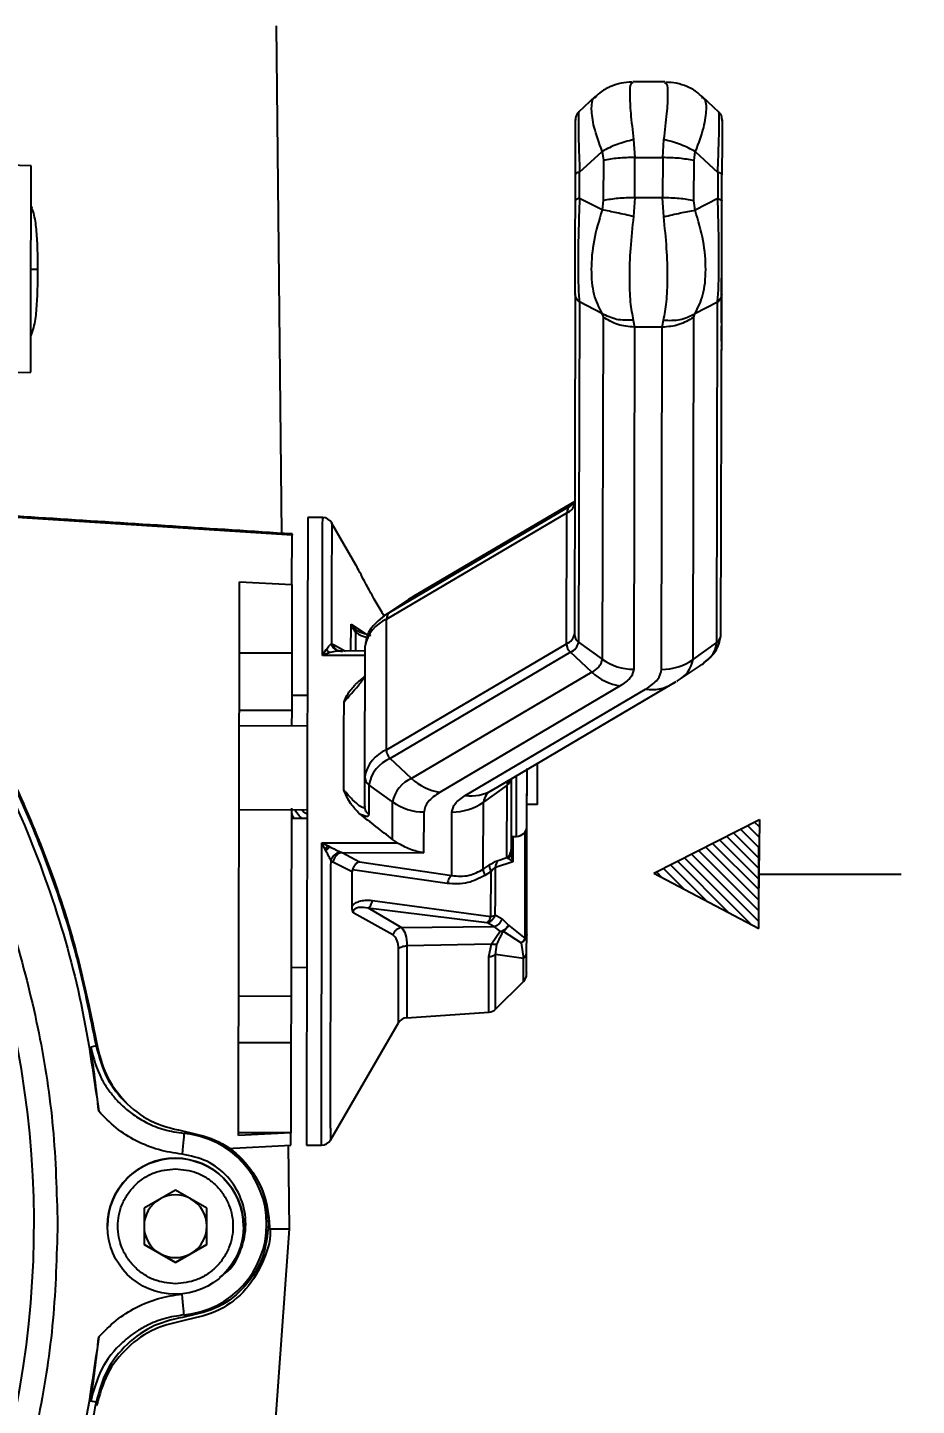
# Model space of a CAD drawing. Header units: millimetres. Extents: x 2063 to 4500, y 825 to 2548.
# Drawn here: x 2906.3 to 2991.3, y 2225.2 to 2356.9 of the extents above; entities that cross this region are included whole.
import ezdxf

# ---------------------------------------------------------------- set-up
doc = ezdxf.new("R2010")
doc.units = ezdxf.units.MM
doc.layers.add('AM_5', color=3, linetype='Continuous', lineweight=25)
doc.layers.add('layer 1', color=7, linetype='Continuous')
doc.styles.add('SLDTEXTSTYLE1', font='txt.shx', dxfattribs={"width": 0.7, "bigfont": 'gbcbig.shx'})
doc.dimstyles.new('SLDDIMSTYLE12$0', dxfattribs={"dimtxt": 12, "dimasz": 10, "dimexe": 0, "dimexo": 0.0625, "dimgap": 0.875, "dimtad": 1, "dimdec": 1, "dimlfac": 1.8, "dimrnd": 1e-09, "dimzin": 12, "dimdsep": 46, "dimtxsty": 'SLDTEXTSTYLE1', "dimcen": 0.09, "dimdle": 8.16, "dimclrd": 3, "dimclre": 3, "dimadec": 0, "dimazin": 3, "dimtfac": 1, "dimtdec": 1, "dimtofl": 0, "dimtmove": 0, "dimatfit": 3, "dimfxl": 0, "dimfrac": 2, "dimtolj": 1, "dimlwd": 5, "dimlwe": 5, "dimarcsym": 0})

# ---------------------------------------------------------------- blocks, each defined once
blk = doc.blocks.new('*D67')
at = {"layer": 'AM_5', "color": 3, "lineweight": 5, "transparency": 16777216}
blk.add_line((2871.75, 2440.87), (3051.57, 2440.87), dxfattribs=at)
at = {"layer": 'AM_5', "color": 3, "linetype": 'Continuous', "lineweight": 5, "transparency": 16777216}
for p, q in [((3051.57, 2430.87), (3051.57, 2152.13)), ((2918.75, 2142.13), (3051.57, 2142.13))]:
    blk.add_line(p, q, dxfattribs=at)
at = {"layer": 'AM_5', "color": 3, "transparency": 16777216}
for points in [[(3049.91, 2430.87), (3053.24, 2430.87), (3051.57, 2440.87)], [(3049.91, 2152.13), (3053.24, 2152.13), (3051.57, 2142.13)]]:
    blk.add_solid(points, dxfattribs=at)
at = {"layer": 'Defpoints', "color": 0, "transparency": 16777216}
for p in [(2871.68, 2440.87), (2918.68, 2142.13), (3051.57, 2142.13)]:
    blk.add_point(p, dxfattribs=at)
at = {"layer": 'AM_5', "color": 0, "transparency": 16777216, "insert": (3044.7, 2291.5), "char_height": 12, "attachment_point": 5, "rotation": 90, "style": 'SLDTEXTSTYLE1'}
blk.add_mtext('\\A1;300', dxfattribs=at)

msp = doc.modelspace()

# ---------------------------------------------------------------- hatches: boundary and pattern name
at = {"layer": 'layer 1'}
h = msp.add_hatch(dxfattribs=at)
h.set_pattern_fill('ANSI31', color=256, scale=0.225, angle=90)
h.set_pattern_definition([(135, (1766.5946, -4841.5858), (-0.50513941, -0.50513941), [])])
h.paths.add_polyline_path([(2976.265, 2281.228), (2966.159, 2276.086), (2976.194, 2270.806), (2976.194, 2276.017)])

# ---------------------------------------------------------------- linework, layer by layer
at = {"color": 7, "linetype": 'Continuous', "lineweight": 25}
for p, q in [((2930.641, 2308.583), (2930.11, 2357.101)), ((2964.164, 2351.655), (2964.078, 2351.602)), ((2967.233, 2351.748), (2964.164, 2351.755)), ((2967.322, 2351.593), (2967.233, 2351.649)), ((2960.601, 2350.368), (2958.96, 2348.852)), ((2960.592, 2350.282), (2960.652, 2350.309)), ((2970.738, 2350.285), (2970.804, 2350.254)), ((2972.427, 2348.821), (2970.791, 2350.345)), ((2964.241, 2346.224), (2964.35, 2344.511)), ((2967.017, 2344.505), (2967.133, 2346.218)), ((2959.08, 2343.105), (2961.238, 2345.098)), ((2961.238, 2345.098), (2961.349, 2344.241)), ((2964.342, 2340.666), (2964.35, 2344.511)), ((2964.35, 2344.511), (2967.017, 2344.505)), ((2967.017, 2344.505), (2967.008, 2340.66)), ((2970.016, 2344.223), (2970.131, 2345.079)), ((2970.131, 2345.079), (2972.28, 2343.077)), ((2906.681, 2343.701), (2895.019, 2344.031)), ((2961.349, 2344.241), (2961.341, 2340.396)), ((2970.008, 2340.378), (2970.016, 2344.223)), ((2958.674, 2340.386), (2958.68, 2342.885)), ((2959.075, 2340.606), (2959.08, 2343.105)), ((2972.28, 2343.077), (2972.275, 2340.577)), ((2972.674, 2340.356), (2972.68, 2342.855)), ((2961.226, 2339.493), (2959.075, 2340.606)), ((2964.342, 2340.666), (2964.225, 2338.859)), ((2967.008, 2340.66), (2964.342, 2340.666)), ((2967.117, 2338.853), (2967.008, 2340.66)), ((2972.275, 2340.577), (2970.119, 2339.474)), ((2961.341, 2340.396), (2961.226, 2339.493)), ((2970.119, 2339.474), (2970.008, 2340.378)), ((2972.649, 2328.706), (2972.668, 2337.31)), ((2958.655, 2331.48), (2958.586, 2298.961)), ((2972.586, 2298.931), (2972.655, 2331.45)), ((2959.054, 2330.71), (2958.984, 2298.191)), ((2961.205, 2329.598), (2959.054, 2330.71)), ((2972.254, 2330.682), (2970.097, 2329.579)), ((2972.184, 2298.163), (2972.254, 2330.682)), ((2961.205, 2329.598), (2961.317, 2329.264)), ((2961.317, 2329.264), (2961.247, 2296.552)), ((2964.204, 2328.964), (2964.315, 2328.297)), ((2966.982, 2328.291), (2967.096, 2328.958)), ((2969.914, 2296.534), (2969.984, 2329.246)), ((2969.984, 2329.246), (2970.097, 2329.579)), ((2964.315, 2328.297), (2964.245, 2295.585)), ((2966.982, 2328.291), (2964.315, 2328.297)), ((2966.912, 2295.579), (2966.982, 2328.291)), ((2972.646, 2326.944), (2972.649, 2328.38)), ((2972.641, 2324.569), (2972.644, 2326.159)), ((2972.645, 2326.504), (2972.645, 2326.534)), ((2895.796, 2323.74), (2906.639, 2324.001)), ((2972.634, 2321.528), (2972.639, 2323.836)), ((2972.63, 2319.592), (2972.633, 2321.183)), ((2958.613, 2311.63), (2943.063, 2302.46)), ((2958.613, 2311.637), (2943.235, 2302.568)), ((2931.606, 2308.409), (2886.557, 2311.307)), ((2940.641, 2300.372), (2957.864, 2310.529)), ((2941.005, 2301.094), (2958.229, 2311.251)), ((2957.838, 2298.033), (2957.864, 2310.529)), ((2958.229, 2311.251), (2958.613, 2311.506)), ((2958.374, 2311.342), (2958.229, 2311.251)), ((2958.525, 2311.376), (2958.466, 2311.406)), ((2958.608, 2311.381), (2958.613, 2311.458)), ((2934.532, 2310.091), (2933.11, 2310.094)), ((2937.734, 2305.523), (2935.391, 2309.6)), ((2926.596, 2303.934), (2931.596, 2303.708)), ((2931.596, 2303.708), (2931.582, 2297.132)), ((2941.005, 2301.094), (2943.063, 2302.46)), ((2943.063, 2302.46), (2942.728, 2302.251)), ((2943.233, 2302.566), (2942.869, 2302.318)), ((2943.063, 2302.46), (2943.235, 2302.568)), ((2942.728, 2302.251), (2940.631, 2300.86)), ((2940.631, 2300.86), (2941.005, 2301.094)), ((2937.237, 2297.335), (2937.242, 2299.894)), ((2937.242, 2299.894), (2937.377, 2299.576)), ((2937.437, 2299.632), (2937.242, 2299.894)), ((2937.242, 2299.894), (2938.713, 2298.919)), ((2940.614, 2287.876), (2940.641, 2300.372)), ((2937.377, 2299.576), (2937.437, 2299.632)), ((2937.377, 2299.576), (2937.675, 2299.132)), ((2937.826, 2299.279), (2937.437, 2299.632)), ((2937.675, 2299.132), (2937.671, 2297.334)), ((2939.138, 2298.79), (2938.146, 2299.091)), ((2931.582, 2297.132), (2926.582, 2297.143)), ((2934.504, 2296.902), (2934.881, 2297.478)), ((2935.257, 2297.177), (2934.504, 2296.902)), ((2935.373, 2298.025), (2935.556, 2297.954)), ((2935.556, 2297.954), (2936.72, 2297.336)), ((2935.855, 2297.409), (2935.917, 2297.398)), ((2935.962, 2297.329), (2935.866, 2297.405)), ((2936.237, 2297.332), (2935.959, 2297.319)), ((2938.582, 2297.332), (2936.113, 2297.338)), ((2936.421, 2297.298), (2936.237, 2297.332)), ((2938.557, 2285.323), (2938.583, 2297.82)), ((2940.614, 2287.876), (2957.838, 2298.033)), ((2958.199, 2297.217), (2940.975, 2287.06)), ((2960.25, 2295.315), (2958.199, 2297.217)), ((2958.984, 2298.191), (2961.247, 2296.552)), ((2969.914, 2296.534), (2972.184, 2298.163)), ((2938.581, 2296.893), (2934.504, 2296.902)), ((2968.441, 2294.5), (2970.538, 2295.891)), ((2960.25, 2295.315), (2943.026, 2285.158)), ((2968.358, 2294.446), (2968.441, 2294.5)), ((2962.967, 2293.999), (2945.744, 2283.842)), ((2948.161, 2283.527), (2965.384, 2293.684)), ((2950.711, 2284.026), (2967.934, 2294.183)), ((2967.934, 2294.183), (2968.106, 2294.29)), ((2967.935, 2294.184), (2968.3, 2294.433)), ((2933.073, 2293.094), (2931.573, 2293.098)), ((2931.57, 2291.638), (2926.57, 2291.649)), ((2931.57, 2291.638), (2931.567, 2290.161)), ((2933.067, 2290.158), (2926.467, 2290.172)), ((2943.026, 2285.158), (2940.975, 2287.06)), ((2938.551, 2282.471), (2938.557, 2285.323)), ((2953.044, 2279.615), (2953.057, 2285.41)), ((2954.962, 2286.533), (2955.059, 2286.533)), ((2955.051, 2282.666), (2955.059, 2286.533)), ((2938.955, 2284.553), (2938.949, 2281.701)), ((2941.218, 2282.914), (2938.955, 2284.553)), ((2952.155, 2284.525), (2949.885, 2282.896)), ((2952.14, 2277.603), (2952.155, 2284.525)), ((2952.556, 2285.114), (2952.545, 2279.868)), ((2941.21, 2279.313), (2941.218, 2282.914)), ((2949.871, 2276.47), (2949.885, 2282.896)), ((2955.051, 2282.666), (2954.051, 2282.668)), ((2926.45, 2282.172), (2933.05, 2282.158)), ((2933.048, 2281.334), (2931.548, 2281.338)), ((2944.208, 2278.056), (2944.216, 2281.947)), ((2946.87, 2275.876), (2946.883, 2281.941)), ((2953.87, 2269.861), (2953.892, 2280.081)), ((2934.404, 2250.091), (2934.466, 2279.002)), ((2934.466, 2279.002), (2941.676, 2278.987)), ((2934.753, 2278.426), (2934.466, 2279.002)), ((2934.466, 2279.002), (2935.042, 2278.705)), ((2935.042, 2278.705), (2935.217, 2278.616)), ((2941.676, 2278.987), (2941.21, 2279.313)), ((2952.545, 2279.868), (2952.542, 2278.371)), ((2952.544, 2279.616), (2953.044, 2279.615)), ((2952.698, 2279.616), (2952.693, 2277.192)), ((2934.84, 2278.252), (2934.753, 2278.426)), ((2936.196, 2278.138), (2936.38, 2278.073)), ((2936.38, 2278.073), (2938.06, 2277.197)), ((2936.38, 2278.073), (2944.208, 2278.056)), ((2951.283, 2277.318), (2952.14, 2277.603)), ((2952.14, 2277.603), (2952.272, 2277.51)), ((2952.272, 2277.51), (2952.693, 2277.192)), ((2952.532, 2277.977), (2952.515, 2278.154)), ((2952.552, 2277.881), (2952.523, 2277.939)), ((2952.542, 2278.371), (2952.541, 2278.097)), ((2952.578, 2277.876), (2952.541, 2278.097)), ((2952.693, 2277.192), (2952.578, 2277.876)), ((2935.512, 2277.165), (2935.328, 2277.29)), ((2937.347, 2276.231), (2935.512, 2277.165)), ((2937.34, 2272.954), (2937.347, 2276.231)), ((2937.37, 2276.402), (2937.347, 2276.231)), ((2946.436, 2275.122), (2937.37, 2276.402)), ((2938.06, 2277.197), (2946.87, 2275.876)), ((2949.871, 2276.47), (2950.454, 2276.864)), ((2950.621, 2276.269), (2950.038, 2275.889)), ((2950.612, 2271.955), (2950.621, 2276.269)), ((2952.693, 2277.192), (2951.036, 2276.644)), ((2939.285, 2273.496), (2950.612, 2271.955)), ((2941.228, 2270.197), (2937.493, 2272.269)), ((2938.886, 2272.773), (2942.06, 2270.9)), ((2938.886, 2272.773), (2950.213, 2271.368)), ((2951.026, 2272.107), (2951.691, 2271.719)), ((2942.06, 2270.9), (2950.878, 2271.004)), ((2950.878, 2271.004), (2950.213, 2271.368)), ((2950.878, 2271.004), (2951.486, 2270.535)), ((2951.691, 2271.719), (2952.283, 2271.124)), ((2952.283, 2271.124), (2953.87, 2269.861)), ((2951.486, 2270.535), (2950.669, 2269.311)), ((2951.77, 2270.544), (2951.631, 2270.53)), ((2951.77, 2270.544), (2953.489, 2269.433)), ((2953.489, 2269.433), (2953.727, 2267.942)), ((2954.021, 2268.541), (2954.024, 2270.229)), ((2941.762, 2261.778), (2941.778, 2268.859)), ((2942.574, 2269.162), (2942.56, 2262.274)), ((2950.669, 2269.311), (2942.574, 2269.162)), ((2950.421, 2268.125), (2950.669, 2269.311)), ((2951.059, 2268.324), (2951.184, 2269.284)), ((2953.727, 2267.942), (2951.059, 2268.324)), ((2931.518, 2267.098), (2933.018, 2267.094)), ((2953.723, 2266.311), (2953.727, 2267.942)), ((2951.048, 2263.095), (2953.722, 2265.757)), ((2953.722, 2265.757), (2953.723, 2266.311)), ((2926.512, 2264.362), (2931.512, 2264.352)), ((2951.048, 2263.095), (2951.049, 2263.752)), ((2935.271, 2250.59), (2941.762, 2261.778)), ((2942.56, 2262.274), (2950.413, 2262.806)), ((2912.885, 2259.578), (2912.368, 2259.459)), ((2913.009, 2259.465), (2913.009, 2259.466)), ((2931.502, 2259.877), (2926.502, 2259.887)), ((2931.502, 2259.877), (2931.484, 2251.275)), ((2921.536, 2251.376), (2921.285, 2251.227)), ((2931.484, 2251.275), (2926.483, 2251.033)), ((2931.484, 2251.275), (2926.484, 2251.285)), ((2932.984, 2251.257), (2932.981, 2250.094)), ((2935.273, 2251.732), (2935.271, 2250.59)), ((2925.401, 2249.792), (2931.481, 2250.098)), ((2931.37, 2242.098), (2931.282, 2250.088)), ((2932.981, 2250.094), (2934.404, 2250.091)), ((2920.464, 2245.809), (2917.464, 2244.077)), ((2923.464, 2244.077), (2920.464, 2245.809)), ((2917.464, 2244.077), (2917.464, 2240.613)), ((2923.464, 2240.613), (2923.464, 2244.077)), ((2913.964, 2242.352), (2913.964, 2242.352)), ((2926.964, 2242.338), (2926.964, 2242.338)), ((2927.44, 2187.583), (2931.37, 2242.098)), ((2929.465, 2242.316), (2929.465, 2242.317)), ((2917.464, 2240.613), (2920.464, 2238.881)), ((2918.964, 2239.747), (2917.464, 2240.613)), ((2920.464, 2238.881), (2923.464, 2240.613)), ((2923.464, 2240.613), (2921.964, 2239.747)), ((2920.464, 2238.881), (2918.964, 2239.747)), ((2921.964, 2239.747), (2920.464, 2238.881)), ((2920.464, 2238.881), (2920.464, 2238.881)), ((2921.536, 2233.725), (2921.285, 2233.874)), ((2912.885, 2225.522), (2912.368, 2225.642))]:
    msp.add_line(p, q, dxfattribs=at)
at = {"color": 7, "linetype": 'Continuous', "lineweight": 25, "flags": 128}
for points in [[(2958.49, 2311.423), (2958.41, 2311.366), (2958.374, 2311.342)], [(2933.11, 2310.094), (2933.11, 2310.063), (2933.109, 2309.739), (2933.107, 2309.067), (2933.105, 2308.056), (2933.102, 2306.717), (2933.099, 2305.066), (2933.095, 2303.122), (2933.09, 2300.908), (2933.085, 2298.45), (2933.079, 2295.777), (2933.073, 2292.92), (2933.066, 2289.912), (2933.06, 2286.79), (2933.053, 2283.589), (2933.046, 2280.347), (2933.039, 2277.102), (2933.032, 2273.892), (2933.025, 2270.755), (2933.019, 2267.727), (2933.013, 2264.845), (2933.007, 2262.141), (2933.002, 2259.647), (2932.997, 2257.394), (2932.993, 2255.406), (2932.989, 2253.708), (2932.986, 2252.32), (2932.984, 2251.257)], [(2940.303, 2300.629), (2940.538, 2300.798), (2940.631, 2300.86)], [(2972.559, 2298.711), (2972.579, 2298.82), (2972.586, 2298.931)], [(2952.536, 2285.103), (2952.529, 2285.072), (2952.525, 2285.056)], [(2932.558, 2281.335), (2932.281, 2281.566), (2931.83, 2282.161)], [(2951.026, 2272.107), (2951.027, 2272.653), (2951.028, 2273.206), (2951.03, 2273.766), (2951.031, 2274.332), (2951.032, 2274.903), (2951.033, 2275.479), (2951.034, 2276.06), (2951.036, 2276.644)], [(2921.285, 2251.227), (2921.281, 2251.183), (2921.27, 2251.066), (2921.253, 2250.879), (2921.229, 2250.632), (2921.201, 2250.331), (2921.169, 2249.99), (2921.134, 2249.62), (2921.097, 2249.236)], [(2929.39, 2242.102), (2929.6, 2242.102), (2930.581, 2242.1), (2931.172, 2242.099), (2931.37, 2242.098)], [(2921.285, 2233.874), (2921.281, 2233.918), (2921.27, 2234.035), (2921.253, 2234.221), (2921.229, 2234.469), (2921.201, 2234.769), (2921.169, 2235.111), (2921.134, 2235.48), (2921.097, 2235.865)]]:
    msp.add_lwpolyline(points, dxfattribs=at)
at = {"color": 7, "linetype": 'Continuous', "lineweight": 25}
msp.add_circle((2920.464, 2242.345), 6.5, dxfattribs=at)
for centre, radius, start, end in [((2815.465, 2242.55), 91.48, 295.79271, 180), ((2907.357, 2345.334), 11.51, 266.68387, 269.63147), ((2957.355, 2311.724), 1.298, 293.08147, 344.71047), ((2958.718, 2310.551), 0.854, 124.96394, 181.4796), ((2934.53, 2309.091), 1, 29.87752, 88.78166), ((2941.494, 2300.395), 0.854, 124.96424, 181.47959), ((2941.929, 2297.229), 3.397, 112.27537, 169.98802), ((2957.369, 2299.176), 1.235, 292.27534, 349.98804), ((2959.535, 2298.965), 0.95, 180.20287, 234.51476), ((2971.631, 2298.943), 0.956, 305.32842, 345.9426), ((2958.961, 2298.042), 1.124, 180.45492, 227.25342), ((2957.707, 2298.417), 1.297, 292.27555, 349.98754), ((2969.907, 2298.302), 2.281, 310.49638, 356.50834), ((2959.625, 2296.839), 1.647, 292.27534, 349.98804), ((2964.247, 2300.718), 5.133, 234.24005, 269.98181), ((2966.932, 2300.712), 5.133, 269.77321, 305.51496), ((2967.164, 2296.975), 2.785, 297.28452, 350.89381), ((2967.462, 2300.628), 5.649, 303.00168, 314.03972), ((2963.676, 2298.926), 4.978, 226.51011, 261.8155), ((2965.938, 2297.618), 3.973, 261.99352, 300.1682), ((2941.902, 2284.733), 3.397, 112.27534, 169.98804), ((2941.738, 2287.885), 1.124, 180.45496, 227.25325), ((2942.239, 2283.973), 3.335, 112.27534, 169.98804), ((2939.506, 2285.327), 0.95, 180.20285, 234.51412), ((2944.158, 2282.395), 2.985, 112.27534, 169.98804), ((2946.452, 2288.769), 4.978, 226.51012, 261.8155), ((2948.714, 2287.461), 3.973, 261.99352, 300.1682), ((2951.412, 2282.648), 1.547, 116.74671, 170.79661), ((2951.599, 2285.308), 0.96, 305.41486, 344.83941), ((2952.933, 2284.5), 0.779, 142.71658, 178.13099), ((2944.218, 2287.079), 5.133, 234.24006, 269.98181), ((2946.903, 2287.074), 5.133, 269.77306, 305.51487), ((2953.047, 2280.615), 1, 269.87751, 359.87751), ((2951.976, 2276.681), 0.941, 137.39243, 182.2552), ((2953.016, 2266.466), 1, 314.87872, 359.87751), ((2950.342, 2263.803), 1, 274.41022, 314.87938), ((2942.627, 2261.276), 1, 93.87747, 149.87695), ((2920.465, 2242.55), 8.715, 275.40246, 84.59754), ((2934.406, 2251.091), 1, 269.87751, 329.8775), ((2920.464, 2242.345), 6.5, 359.93876, 179.93876), ((2920.464, 2242.345), 3, 120, 180), ((2920.464, 2242.345), 3, 60, 120), ((2920.464, 2242.345), 3, 0, 60), ((2920.464, 2242.345), 3, 180, 240), ((2920.464, 2242.345), 3, 300, 0), ((2920.464, 2242.345), 3, 240, 300)]:
    msp.add_arc(centre, radius, start, end, dxfattribs=at)
msp.add_ellipse((2929.212, 2280.103), major_axis=(39.739, -29.602), ratio=0.1347016, start_param=1.3656679, end_param=1.4483144, dxfattribs=at)
for points, knots in [([(2964.08, 2351.712), (2963.739, 2351.694), (2963.049, 2351.657), (2962.054, 2351.334), (2961.203, 2350.889), (2960.758, 2350.48), (2960.57, 2350.308)], [0, 0, 0, 0, 0.2636482, 0.533255, 0.8030343, 1, 1, 1, 1]), ([(2964.078, 2351.602), (2964.038, 2351.594), (2963.9, 2351.567), (2963.848, 2350.591), (2963.925, 2348.813), (2964.134, 2347.097), (2964.241, 2346.224)], [0, 0, 0, 0, 0.1160538, 0.4072247, 0.6985704, 1, 1, 1, 1]), ([(2967.133, 2346.218), (2967.243, 2347.09), (2967.46, 2348.805), (2967.544, 2350.582), (2967.497, 2351.557), (2967.36, 2351.585), (2967.322, 2351.593)], [0, 0, 0, 0, 0.3023528, 0.5946015, 0.8866637, 1, 1, 1, 1]), ([(2970.826, 2350.281), (2970.638, 2350.455), (2970.194, 2350.867), (2969.344, 2351.316), (2968.351, 2351.643), (2967.661, 2351.683), (2967.32, 2351.702)], [0, 0, 0, 0, 0.1977901, 0.4672889, 0.7366185, 1, 1, 1, 1]), ([(2961.238, 2345.098), (2960.947, 2345.903), (2960.374, 2347.486), (2960.178, 2349.199), (2960.263, 2350.155), (2960.556, 2350.268), (2960.592, 2350.282)], [0, 0, 0, 0, 0.32510353, 0.63958996, 0.95632055, 1, 1, 1, 1]), ([(2970.804, 2350.254), (2970.839, 2350.24), (2971.13, 2350.125), (2971.207, 2349.171), (2971.005, 2347.463), (2970.425, 2345.883), (2970.131, 2345.079)], [0, 0, 0, 0, 0.0437585, 0.3588199, 0.6740807, 1, 1, 1, 1]), ([(2958.963, 2348.845), (2958.952, 2348.835), (2958.882, 2348.772), (2958.793, 2348.619), (2958.707, 2348.4), (2958.696, 2348.244), (2958.691, 2348.167)], [0, 0, 0, 0, 0.0623363, 0.3776324, 0.693034, 1, 1, 1, 1]), ([(2959.018, 2348.785), (2959.01, 2348.815), (2958.972, 2348.954), (2958.956, 2348.093), (2958.979, 2346.131), (2959.045, 2344.166), (2959.08, 2343.105)], [0, 0, 0, 0, 0.0799609, 0.3699951, 0.6599223, 1, 1, 1, 1]), ([(2972.28, 2343.077), (2972.32, 2344.129), (2972.393, 2346.086), (2972.426, 2348.05), (2972.413, 2348.923), (2972.375, 2348.784), (2972.366, 2348.753)], [0, 0, 0, 0, 0.3373309, 0.6273478, 0.9171835, 1, 1, 1, 1]), ([(2972.691, 2348.138), (2972.686, 2348.214), (2972.677, 2348.37), (2972.591, 2348.59), (2972.503, 2348.742), (2972.434, 2348.805), (2972.423, 2348.814)], [0, 0, 0, 0, 0.3080927, 0.6246521, 0.9411056, 1, 1, 1, 1]), ([(2958.68, 2342.885), (2958.682, 2343.865), (2958.685, 2345.263), (2958.688, 2346.657), (2958.689, 2347.418), (2958.69, 2347.904), (2958.691, 2348.198), (2958.691, 2348.098), (2958.691, 2348.063)], [0, 0, 0, 0, 0.3430655, 0.489647, 0.6330797, 0.7764735, 0.9232465, 1, 1, 1, 1]), ([(2972.691, 2348.03), (2972.691, 2348.065), (2972.691, 2348.166), (2972.69, 2347.867), (2972.689, 2347.376), (2972.688, 2346.612), (2972.685, 2345.218), (2972.682, 2343.827), (2972.68, 2342.855)], [0, 0, 0, 0, 0.0793091, 0.2259045, 0.3693521, 0.5127847, 0.6595677, 1, 1, 1, 1]), ([(2964.241, 2346.224), (2963.697, 2346.085), (2962.609, 2345.807), (2961.695, 2345.335), (2961.238, 2345.098)], [0, 0, 0, 0, 0.5000023, 1, 1, 1, 1]), ([(2970.131, 2345.079), (2969.675, 2345.317), (2968.763, 2345.794), (2967.676, 2346.077), (2967.133, 2346.218)], [0, 0, 0, 0, 0.4999977, 1, 1, 1, 1]), ([(2959.075, 2340.606), (2959.035, 2339.484), (2958.962, 2337.398), (2958.924, 2334.404), (2958.95, 2331.977), (2959.017, 2331.154), (2959.054, 2330.71)], [0, 0, 0, 0, 0.2683795, 0.4991161, 0.7297085, 1, 1, 1, 1]), ([(2972.254, 2330.682), (2972.292, 2331.121), (2972.362, 2331.939), (2972.399, 2334.351), (2972.375, 2337.35), (2972.31, 2339.446), (2972.275, 2340.577)], [0, 0, 0, 0, 0.2680966, 0.4988227, 0.7294637, 1, 1, 1, 1]), ([(2906.673, 2339.825), (2906.751, 2339.615), (2907.005, 2338.932), (2907.166, 2337.579), (2907.286, 2335.788), (2907.284, 2334.511), (2907.283, 2333.823)], [0, 0, 0, 0, 0.1149044, 0.3730702, 0.6626095, 1, 1, 1, 1]), ([(2958.655, 2331.48), (2958.656, 2331.857), (2958.657, 2332.395), (2958.66, 2333.728), (2958.662, 2334.804), (2958.665, 2336.017), (2958.669, 2337.901), (2958.672, 2339.364), (2958.674, 2340.386)], [0, 0, 0, 0, 0.2713523, 0.38737, 0.5008964, 0.614411, 0.7305771, 1, 1, 1, 1]), ([(2961.226, 2339.493), (2960.933, 2338.511), (2960.357, 2336.58), (2960.123, 2333.778), (2960.345, 2331.3), (2960.915, 2330.172), (2961.205, 2329.598)], [0, 0, 0, 0, 0.2541677, 0.5000156, 0.7457168, 1, 1, 1, 1]), ([(2964.225, 2338.859), (2963.685, 2338.987), (2962.599, 2339.244), (2961.686, 2339.41), (2961.227, 2339.493)], [0, 0, 0, 0, 0.4968676, 1, 1, 1, 1]), ([(2967.117, 2338.853), (2967.661, 2338.979), (2968.749, 2339.232), (2969.662, 2339.394), (2970.119, 2339.474)], [0, 0, 0, 0, 0.5000008, 1, 1, 1, 1]), ([(2970.097, 2329.579), (2970.388, 2330.147), (2970.962, 2331.271), (2971.199, 2333.747), (2970.976, 2336.557), (2970.407, 2338.491), (2970.119, 2339.474)], [0, 0, 0, 0, 0.2523714, 0.4999867, 0.7458393, 1, 1, 1, 1]), ([(2972.655, 2331.45), (2972.656, 2331.823), (2972.657, 2332.358), (2972.66, 2333.68), (2972.662, 2334.753), (2972.665, 2335.964), (2972.669, 2337.855), (2972.672, 2339.325), (2972.674, 2340.356)], [0, 0, 0, 0, 0.2691806, 0.3853625, 0.4988695, 0.6124074, 0.7284377, 1, 1, 1, 1]), ([(2964.225, 2338.859), (2964.115, 2337.838), (2963.899, 2335.83), (2963.805, 2332.999), (2963.888, 2330.551), (2964.097, 2329.499), (2964.204, 2328.964)], [0, 0, 0, 0, 0.2542602, 0.5000155, 0.7456229, 1, 1, 1, 1]), ([(2967.096, 2328.958), (2967.205, 2329.493), (2967.419, 2330.544), (2967.512, 2332.991), (2967.431, 2335.823), (2967.223, 2337.832), (2967.117, 2338.853)], [0, 0, 0, 0, 0.2543723, 0.4999845, 0.7457353, 1, 1, 1, 1]), ([(2907.283, 2333.823), (2907.283, 2333.107), (2907.283, 2331.778), (2907.173, 2329.916), (2907.011, 2328.481), (2906.738, 2327.747), (2906.647, 2327.501)], [0, 0, 0, 0, 0.3327022, 0.6174452, 0.8718539, 1, 1, 1, 1]), ([(2964.204, 2328.964), (2963.66, 2328.949), (2962.573, 2328.919), (2961.661, 2329.372), (2961.205, 2329.598)], [0, 0, 0, 0, 0.4999999, 1, 1, 1, 1]), ([(2967.096, 2328.958), (2967.636, 2328.94), (2968.723, 2328.905), (2969.637, 2329.354), (2970.097, 2329.579)], [0, 0, 0, 0, 0.49686743, 1, 1, 1, 1]), ([(2972.636, 2322.627), (2972.637, 2322.731), (2972.637, 2323.003), (2972.638, 2323.546), (2972.64, 2324.087), (2972.64, 2324.2)], [0, 0, 0, 0, 0.3316011, 0.8605175, 1, 1, 1, 1]), ([(2972.636, 2322.438), (2972.636, 2322.433), (2972.636, 2322.417), (2972.636, 2322.543), (2972.636, 2322.627)], [0, 0, 0, 0, 0.3310024, 1, 1, 1, 1]), ([(2931.607, 2308.521), (2923.995, 2309.012), (2908.95, 2309.984), (2893.904, 2310.927), (2886.47, 2311.393)], [0, 0, 0, 0, 0.5059249, 1, 1, 1, 1]), ([(2934.504, 2296.902), (2934.507, 2298.307), (2934.513, 2301.116), (2934.521, 2304.542), (2934.526, 2307.265), (2934.53, 2309.098), (2934.532, 2310.041), (2934.532, 2309.994), (2934.532, 2309.977)], [0, 0, 0, 0, 0.1799587, 0.3599173, 0.539876, 0.7198347, 0.8997934, 1, 1, 1, 1]), ([(2935.397, 2309.551), (2935.397, 2309.564), (2935.397, 2309.668), (2935.396, 2309.235), (2935.394, 2308.216), (2935.391, 2306.506), (2935.386, 2304.216), (2935.38, 2301.412), (2935.375, 2299.154), (2935.373, 2298.025)], [0, 0, 0, 0, 0.0217233, 0.1847696, 0.3478159, 0.5108621, 0.6739081, 0.8369541, 1, 1, 1, 1]), ([(2931.606, 2308.512), (2931.606, 2308.514), (2931.606, 2308.519), (2931.606, 2308.45), (2931.606, 2308.409)], [0, 0, 0, 0, 0.4124146, 1, 1, 1, 1]), ([(2890.518, 2306.921), (2892.079, 2305.099), (2896.019, 2300.499), (2900.81, 2292.994), (2905.182, 2284.714), (2908.509, 2276.715), (2911.241, 2268.279), (2912.415, 2262.425), (2913.009, 2259.466)], [0, 0, 0, 0, 0.1352933, 0.3415257, 0.5005703, 0.6633309, 0.8298076, 1, 1, 1, 1]), ([(2940.425, 2300.651), (2940.352, 2300.77), (2940.045, 2301.273), (2939.559, 2302.12), (2938.961, 2303.194), (2938.422, 2304.201), (2937.975, 2305.059), (2937.743, 2305.509), (2937.733, 2305.519), (2937.731, 2305.521)], [0, 0, 0, 0, 0.0645029, 0.2723656, 0.3928511, 0.5848746, 0.7776318, 0.9511742, 1, 1, 1, 1]), ([(2940.394, 2300.697), (2939.9, 2300.284), (2938.906, 2299.454), (2938.709, 2298.513), (2938.611, 2298.04)], [0, 0, 0, 0, 0.4978748, 1, 1, 1, 1]), ([(2937.826, 2299.279), (2937.813, 2299.272), (2937.788, 2299.259), (2937.713, 2299.175), (2937.675, 2299.132)], [0, 0, 0, 0, 0.4911669, 1, 1, 1, 1]), ([(2937.675, 2299.132), (2937.782, 2299.061), (2938.011, 2298.909), (2938.405, 2298.725), (2938.678, 2298.661), (2938.82, 2298.627)], [0, 0, 0, 0, 0.2969994, 0.6323688, 1, 1, 1, 1]), ([(2938.155, 2299.089), (2938.134, 2299.099), (2938.027, 2299.148), (2937.915, 2299.221), (2937.826, 2299.279)], [0, 0, 0, 0, 0.2007968, 1, 1, 1, 1]), ([(2970.775, 2296.054), (2971.27, 2296.467), (2972.263, 2297.296), (2972.46, 2298.238), (2972.559, 2298.711)], [0, 0, 0, 0, 0.4978748, 1, 1, 1, 1]), ([(2934.881, 2297.478), (2934.981, 2297.613), (2935.158, 2297.851), (2935.308, 2297.973), (2935.373, 2298.025)], [0, 0, 0, 0, 0.5684211, 1, 1, 1, 1]), ([(2935.257, 2297.177), (2935.191, 2297.215), (2935.059, 2297.29), (2934.941, 2297.415), (2934.881, 2297.478)], [0, 0, 0, 0, 0.4999991, 1, 1, 1, 1]), ([(2935.959, 2297.319), (2935.92, 2297.318), (2935.705, 2297.312), (2935.458, 2297.238), (2935.257, 2297.177)], [0, 0, 0, 0, 0.1842245, 1, 1, 1, 1]), ([(2936.237, 2297.332), (2936.142, 2297.338), (2935.947, 2297.348), (2935.683, 2297.497), (2935.474, 2297.727), (2935.406, 2297.928), (2935.373, 2298.025)], [0, 0, 0, 0, 0.2432277, 0.5000045, 0.7567789, 1, 1, 1, 1]), ([(2936.421, 2297.298), (2936.322, 2297.295), (2936.119, 2297.287), (2935.848, 2297.422), (2935.641, 2297.649), (2935.584, 2297.854), (2935.556, 2297.954)], [0, 0, 0, 0, 0.2423329, 0.4999383, 0.7575772, 1, 1, 1, 1]), ([(2936.572, 2292.492), (2936.853, 2292.798), (2937.355, 2293.343), (2937.954, 2294.048), (2938.285, 2294.471), (2938.449, 2294.698), (2938.503, 2294.793), (2938.526, 2294.835)], [0, 0, 0, 0, 0.3800989, 0.6787149, 0.8002606, 0.9135692, 1, 1, 1, 1]), ([(2938.531, 2294.835), (2938.478, 2294.813), (2938.368, 2294.768), (2938.04, 2294.481), (2937.754, 2294.244), (2937.625, 2294.138)], [0, 0, 0, 0, 0.3370915, 0.7019386, 1, 1, 1, 1]), ([(2938.526, 2294.835), (2938.532, 2294.845), (2938.574, 2294.913), (2938.576, 2294.942), (2938.577, 2294.967)], [0, 0, 0, 0, 0.14984552, 1, 1, 1, 1]), ([(2936.572, 2292.492), (2936.763, 2292.905), (2937.039, 2293.499), (2937.517, 2293.958), (2937.663, 2294.098)], [0, 0, 0, 0, 0.6940675, 1, 1, 1, 1]), ([(2954.024, 2270.229), (2954.026, 2271.167), (2954.031, 2273.078), (2954.038, 2276.617), (2954.046, 2280.328), (2954.053, 2283.563), (2954.057, 2285.318), (2954.058, 2285.978)], [0, 0, 0, 0, 0.2139671, 0.435408, 0.656849, 0.8708161, 1, 1, 1, 1]), ([(2954.047, 2280.613), (2954.047, 2280.687), (2954.047, 2280.8), (2954.048, 2281.486), (2954.05, 2282.195), (2954.052, 2283.077), (2954.055, 2284.357), (2954.057, 2285.421), (2954.058, 2286.113)], [0, 0, 0, 0, 0.2394568, 0.3683607, 0.5, 0.6316393, 0.7605432, 1, 1, 1, 1]), ([(2938.025, 2281.799), (2937.74, 2282.1), (2937.116, 2282.76), (2936.752, 2283.59), (2936.554, 2284.04)], [0, 0, 0, 0, 0.4568472, 1, 1, 1, 1]), ([(2938.501, 2282.365), (2938.477, 2282.354), (2938.423, 2282.33), (2938.259, 2282.397), (2937.929, 2282.613), (2937.333, 2283.156), (2936.833, 2283.723), (2936.554, 2284.04)], [0, 0, 0, 0, 0.0880689, 0.2011384, 0.3224176, 0.6207055, 1, 1, 1, 1]), ([(2950.72, 2284.034), (2950.706, 2284.025), (2950.687, 2284.013), (2950.714, 2284.027), (2950.72, 2284.03)], [0, 0, 0, 0, 0.7721606, 1, 1, 1, 1]), ([(2931.55, 2282.01), (2931.549, 2281.581), (2931.545, 2279.846), (2931.538, 2276.734), (2931.53, 2272.916), (2931.523, 2269.457), (2931.516, 2266.467), (2931.513, 2265.057), (2931.512, 2264.352)], [0, 0, 0, 0, 0.061728, 0.2493824, 0.4370368, 0.6246912, 0.8123456, 1, 1, 1, 1]), ([(2931.79, 2281.337), (2931.724, 2281.464), (2931.566, 2281.769), (2931.573, 2282.105), (2931.578, 2282.302)], [0, 0, 0, 0, 0.41316202, 1, 1, 1, 1]), ([(2933.049, 2281.746), (2933.016, 2281.762), (2932.861, 2281.836), (2932.685, 2281.978), (2932.569, 2282.12), (2932.537, 2282.159)], [0, 0, 0, 0, 0.1638544, 0.7694326, 1, 1, 1, 1]), ([(2938.025, 2281.799), (2938.164, 2281.734), (2938.438, 2281.607), (2938.727, 2281.539), (2938.914, 2281.56), (2938.937, 2281.653), (2938.949, 2281.701)], [0, 0, 0, 0, 0.2643449, 0.5180732, 0.7521058, 1, 1, 1, 1]), ([(2938.551, 2282.471), (2938.549, 2282.425), (2938.547, 2282.373), (2938.506, 2282.366), (2938.501, 2282.365)], [0, 0, 0, 0, 0.8613584, 1, 1, 1, 1]), ([(2938.583, 2282.234), (2938.581, 2282.239), (2938.552, 2282.314), (2938.551, 2282.395), (2938.551, 2282.471)], [0, 0, 0, 0, 0.0712594, 1, 1, 1, 1]), ([(2938.949, 2281.701), (2938.891, 2281.749), (2938.774, 2281.847), (2938.648, 2282.032), (2938.604, 2282.168), (2938.583, 2282.234)], [0, 0, 0, 0, 0.3420823, 0.6841646, 1, 1, 1, 1]), ([(2934.753, 2278.426), (2934.8, 2278.475), (2934.893, 2278.571), (2934.993, 2278.66), (2935.042, 2278.705)], [0, 0, 0, 0, 0.5, 1, 1, 1, 1]), ([(2944.208, 2278.056), (2944.203, 2278.057), (2943.755, 2278.114), (2942.889, 2278.321), (2942.069, 2278.771), (2941.676, 2278.987)], [0, 0, 0, 0, 0.0050146, 0.5222206, 1, 1, 1, 1]), ([(2935.217, 2278.616), (2935.153, 2278.561), (2935.02, 2278.449), (2934.901, 2278.319), (2934.84, 2278.252)], [0, 0, 0, 0, 0.4869219, 1, 1, 1, 1]), ([(2935.328, 2277.29), (2935.26, 2277.423), (2935.11, 2277.715), (2934.936, 2278.063), (2934.84, 2278.252)], [0, 0, 0, 0, 0.4544713, 1, 1, 1, 1]), ([(2935.217, 2278.616), (2935.396, 2278.526), (2935.744, 2278.35), (2936.048, 2278.207), (2936.196, 2278.138)], [0, 0, 0, 0, 0.5125457, 1, 1, 1, 1]), ([(2935.328, 2277.29), (2935.362, 2277.387), (2935.431, 2277.585), (2935.641, 2277.846), (2935.905, 2278.048), (2936.101, 2278.108), (2936.196, 2278.138)], [0, 0, 0, 0, 0.24321933, 0.49998917, 0.75676549, 1, 1, 1, 1]), ([(2936.38, 2278.073), (2936.281, 2278.048), (2936.078, 2277.997), (2935.806, 2277.783), (2935.598, 2277.495), (2935.54, 2277.273), (2935.512, 2277.165)], [0, 0, 0, 0, 0.2423132, 0.4999118, 0.7575586, 1, 1, 1, 1]), ([(2950.454, 2276.864), (2950.619, 2276.971), (2950.934, 2277.175), (2951.171, 2277.272), (2951.283, 2277.318)], [0, 0, 0, 0, 0.5248892, 1, 1, 1, 1]), ([(2952.272, 2277.51), (2952.311, 2277.55), (2952.391, 2277.632), (2952.475, 2277.777), (2952.531, 2277.934), (2952.538, 2278.043), (2952.541, 2278.097)], [0, 0, 0, 0, 0.2446462, 0.4957492, 0.7490338, 1, 1, 1, 1]), ([(2935.273, 2251.732), (2935.274, 2252.199), (2935.276, 2253.132), (2935.281, 2255.303), (2935.287, 2257.982), (2935.294, 2261.167), (2935.301, 2264.771), (2935.31, 2268.719), (2935.319, 2272.916), (2935.325, 2275.832), (2935.328, 2277.29)], [0, 0, 0, 0, 0.1249998, 0.2499997, 0.3749996, 0.4999996, 0.6249996, 0.7499997, 0.8749998, 1, 1, 1, 1]), ([(2938.06, 2277.197), (2938.059, 2277.197), (2938.058, 2277.197), (2938.052, 2277.195), (2938.033, 2277.19), (2937.963, 2277.166), (2937.825, 2277.095), (2937.638, 2276.929), (2937.47, 2276.687), (2937.402, 2276.493), (2937.37, 2276.402)], [0, 0, 0, 0, 0.0021587, 0.0060527, 0.0190753, 0.0664028, 0.2502171, 0.5000718, 0.7657091, 1, 1, 1, 1]), ([(2946.87, 2275.876), (2947.421, 2275.821), (2948.435, 2275.719), (2949.421, 2276.235), (2949.871, 2276.47)], [0, 0, 0, 0, 0.5442934, 1, 1, 1, 1]), ([(2949.871, 2276.47), (2949.867, 2276.44), (2949.859, 2276.379), (2949.889, 2276.24), (2949.946, 2276.076), (2950.007, 2275.951), (2950.038, 2275.889)], [0, 0, 0, 0, 0.2468964, 0.5003993, 0.7536943, 1, 1, 1, 1]), ([(2950.454, 2276.864), (2950.45, 2276.834), (2950.441, 2276.772), (2950.47, 2276.629), (2950.528, 2276.46), (2950.59, 2276.332), (2950.621, 2276.269)], [0, 0, 0, 0, 0.2465016, 0.5, 0.7534984, 1, 1, 1, 1]), ([(2951.036, 2276.644), (2951.009, 2276.631), (2950.955, 2276.604), (2950.812, 2276.487), (2950.7, 2276.359), (2950.621, 2276.269)], [0, 0, 0, 0, 0.2120064, 0.4434905, 1, 1, 1, 1]), ([(2950.038, 2275.889), (2949.501, 2275.61), (2948.337, 2275.006), (2947.102, 2275.081), (2946.436, 2275.122)], [0, 0, 0, 0, 0.4609247, 1, 1, 1, 1]), ([(2946.87, 2275.876), (2946.826, 2275.847), (2946.736, 2275.788), (2946.612, 2275.611), (2946.505, 2275.386), (2946.459, 2275.209), (2946.436, 2275.122)], [0, 0, 0, 0, 0.2450812, 0.5000044, 0.7549251, 1, 1, 1, 1]), ([(2937.34, 2272.954), (2937.437, 2273.05), (2937.646, 2273.256), (2938.089, 2273.44), (2938.647, 2273.546), (2939.057, 2273.514), (2939.285, 2273.496)], [0, 0, 0, 0, 0.1823359, 0.3887892, 0.661241, 1, 1, 1, 1]), ([(2938.886, 2272.773), (2938.927, 2272.802), (2939.011, 2272.861), (2939.126, 2273.03), (2939.223, 2273.244), (2939.264, 2273.413), (2939.285, 2273.496)], [0, 0, 0, 0, 0.2454954, 0.5, 0.7545046, 1, 1, 1, 1]), ([(2937.493, 2272.269), (2937.446, 2272.369), (2937.36, 2272.553), (2937.346, 2272.828), (2937.34, 2272.954)], [0, 0, 0, 0, 0.54168345, 1, 1, 1, 1]), ([(2937.493, 2272.269), (2937.488, 2272.303), (2937.477, 2272.368), (2937.485, 2272.473), (2937.519, 2272.574), (2937.581, 2272.662), (2937.663, 2272.729), (2937.793, 2272.799), (2938.223, 2272.909), (2938.587, 2272.834), (2938.886, 2272.773)], [0, 0, 0, 0, 0.0568929, 0.1087605, 0.1566899, 0.2041437, 0.2548575, 0.3103406, 0.4336006, 1, 1, 1, 1]), ([(2950.612, 2271.955), (2950.694, 2271.974), (2950.858, 2272.013), (2950.97, 2272.076), (2951.026, 2272.107)], [0, 0, 0, 0, 0.5, 1, 1, 1, 1]), ([(2942.06, 2270.9), (2941.973, 2270.88), (2941.793, 2270.839), (2941.548, 2270.678), (2941.346, 2270.461), (2941.267, 2270.284), (2941.228, 2270.197)], [0, 0, 0, 0, 0.2446204, 0.4999949, 0.7553723, 1, 1, 1, 1]), ([(2942.06, 2270.9), (2942.216, 2270.71), (2942.51, 2270.349), (2942.554, 2269.544), (2942.574, 2269.162)], [0, 0, 0, 0, 0.5262167, 1, 1, 1, 1]), ([(2950.213, 2271.368), (2950.252, 2271.392), (2950.33, 2271.44), (2950.44, 2271.574), (2950.539, 2271.746), (2950.588, 2271.886), (2950.612, 2271.955)], [0, 0, 0, 0, 0.2434778, 0.4957413, 0.7502205, 1, 1, 1, 1]), ([(2950.213, 2271.368), (2950.3, 2271.39), (2950.432, 2271.423), (2950.574, 2271.508), (2950.644, 2271.559), (2950.677, 2271.587), (2950.694, 2271.601), (2950.702, 2271.609), (2950.707, 2271.613), (2950.71, 2271.615), (2950.71, 2271.615), (2950.71, 2271.616), (2950.71, 2271.616), (2950.71, 2271.616)], [0, 0, 0, 0, 0.4878415, 0.7421687, 0.8707162, 0.9351657, 0.9674126, 0.9835388, 0.9955544, 0.9987325, 0.9996036, 0.9998609, 1, 1, 1, 1]), ([(2950.878, 2271.004), (2950.963, 2271.025), (2951.139, 2271.069), (2951.377, 2271.232), (2951.575, 2271.452), (2951.653, 2271.631), (2951.691, 2271.719)], [0, 0, 0, 0, 0.2440114, 0.4991729, 0.7547749, 1, 1, 1, 1]), ([(2951.486, 2270.535), (2951.568, 2270.557), (2951.733, 2270.601), (2951.943, 2270.728), (2952.139, 2270.898), (2952.229, 2271.039), (2952.283, 2271.124)], [0, 0, 0, 0, 0.25004, 0.5000807, 0.7004278, 1, 1, 1, 1]), ([(2952.283, 2271.124), (2952.222, 2271.003), (2952.102, 2270.762), (2951.88, 2270.617), (2951.77, 2270.544)], [0, 0, 0, 0, 0.5000043, 1, 1, 1, 1]), ([(2941.778, 2268.859), (2941.77, 2269.02), (2941.755, 2269.343), (2941.601, 2269.861), (2941.377, 2270.063), (2941.228, 2270.197)], [0, 0, 0, 0, 0.2478447, 0.4971114, 1, 1, 1, 1]), ([(2951.184, 2269.284), (2951.291, 2269.528), (2951.468, 2269.932), (2951.656, 2270.295), (2951.737, 2270.469), (2951.761, 2270.524), (2951.77, 2270.544)], [0, 0, 0, 0, 0.5043385, 0.8341109, 0.9378515, 1, 1, 1, 1]), ([(2951.631, 2270.53), (2951.63, 2270.53), (2951.629, 2270.53), (2951.626, 2270.53), (2951.619, 2270.529), (2951.603, 2270.529), (2951.558, 2270.529), (2951.517, 2270.533), (2951.486, 2270.535)], [0, 0, 0, 0, 0.0073615, 0.0208826, 0.0663986, 0.1545232, 0.3592931, 1, 1, 1, 1]), ([(2953.489, 2269.433), (2953.567, 2269.492), (2953.722, 2269.609), (2953.821, 2269.777), (2953.87, 2269.861)], [0, 0, 0, 0, 0.5000005, 1, 1, 1, 1]), ([(2953.844, 2269.715), (2953.842, 2269.711), (2953.834, 2269.701), (2953.81, 2269.671), (2953.763, 2269.615), (2953.66, 2269.524), (2953.557, 2269.47), (2953.489, 2269.433)], [0, 0, 0, 0, 0.0307811, 0.0828758, 0.2510228, 0.5009978, 1, 1, 1, 1]), ([(2954.024, 2270.229), (2954.015, 2270.136), (2953.998, 2269.958), (2953.906, 2269.791), (2953.849, 2269.721), (2953.844, 2269.715)], [0, 0, 0, 0, 0.5003012, 0.9588669, 1, 1, 1, 1]), ([(2950.41, 2262.847), (2950.41, 2262.833), (2950.41, 2262.64), (2950.411, 2263.387), (2950.415, 2265.075), (2950.419, 2267.108), (2950.421, 2268.125)], [0, 0, 0, 0, 0.0247287, 0.3498191, 0.6749096, 1, 1, 1, 1]), ([(2951.184, 2269.284), (2951.106, 2269.273), (2950.95, 2269.252), (2950.763, 2269.291), (2950.669, 2269.311)], [0, 0, 0, 0, 0.4978424, 1, 1, 1, 1]), ([(2951.049, 2263.752), (2951.05, 2264.262), (2951.053, 2265.284), (2951.057, 2267.311), (2951.059, 2268.324)], [0, 0, 0, 0, 0.5000002, 1, 1, 1, 1]), ([(2954.017, 2266.558), (2954.017, 2266.537), (2954.016, 2266.465), (2954.018, 2267.094), (2954.02, 2268.066), (2954.021, 2268.541)], [0, 0, 0, 0, 0.1820669, 0.6002821, 1, 1, 1, 1]), ([(2913.139, 2253.34), (2913.019, 2254.408), (2912.777, 2256.554), (2912.505, 2258.488), (2912.368, 2259.459)], [0, 0, 0, 0, 0.4975573, 1, 1, 1, 1]), ([(2912.368, 2259.459), (2912.643, 2258.425), (2913.013, 2257.032), (2913.968, 2255.498), (2914.647, 2254.618), (2915.462, 2253.779), (2916.48, 2252.953), (2917.792, 2252.17), (2919.421, 2251.508), (2920.644, 2251.324), (2921.285, 2251.227)], [0, 0, 0, 0, 0.2442896, 0.3290361, 0.4144899, 0.500125, 0.5979924, 0.7157703, 0.8510724, 1, 1, 1, 1]), ([(2912.885, 2259.578), (2913.166, 2258.546), (2913.727, 2256.484), (2915.746, 2253.94), (2918.395, 2252.059), (2920.488, 2251.604), (2921.536, 2251.376)], [0, 0, 0, 0, 0.2500466, 0.4994486, 0.7493959, 1, 1, 1, 1]), ([(2913.009, 2259.465), (2913.277, 2258.427), (2913.805, 2256.38), (2915.206, 2254.799), (2915.895, 2254.021)], [0, 0, 0, 0, 0.507606, 1, 1, 1, 1]), ([(2921.097, 2249.236), (2920.337, 2249.351), (2918.823, 2249.58), (2916.694, 2250.466), (2914.737, 2251.686), (2913.672, 2252.787), (2913.139, 2253.34)], [0, 0, 0, 0, 0.2507669, 0.5000113, 0.749245, 1, 1, 1, 1]), ([(2921.6, 2251.254), (2922.685, 2250.996), (2924.816, 2250.49), (2927.352, 2248.378), (2929.119, 2245.588), (2929.347, 2243.42), (2929.465, 2242.307)], [0, 0, 0, 0, 0.2552275, 0.5011918, 0.7437843, 1, 1, 1, 1]), ([(2924.691, 2237.47), (2924.948, 2237.647), (2925.884, 2238.293), (2926.849, 2240.101), (2927.341, 2242.542), (2926.871, 2245.034), (2925.546, 2247.162), (2923.54, 2248.737), (2921.911, 2249.07), (2921.097, 2249.236)], [0, 0, 0, 0, 0.0591141, 0.2159284, 0.3727427, 0.5295571, 0.6863714, 0.8431857, 1, 1, 1, 1]), ([(2920.464, 2236.845), (2919.773, 2236.919), (2918.708, 2237.032), (2917.428, 2237.717), (2916.548, 2238.427), (2915.833, 2239.308), (2915.169, 2240.589), (2914.832, 2242.345), (2915.169, 2244.101), (2915.833, 2245.382), (2916.548, 2246.263), (2917.428, 2246.973), (2918.708, 2247.659), (2919.773, 2247.772), (2920.464, 2247.845)], [0, 0, 0, 0, 0.1197284, 0.1841803, 0.25, 0.3158197, 0.3802716, 0.5, 0.6197284, 0.6841803, 0.75, 0.8158197, 0.8802716, 1, 1, 1, 1]), ([(2920.464, 2247.845), (2921.156, 2247.772), (2922.221, 2247.659), (2923.501, 2246.973), (2924.381, 2246.263), (2925.096, 2245.382), (2925.76, 2244.101), (2926.097, 2242.345), (2925.76, 2240.589), (2925.096, 2239.308), (2924.381, 2238.427), (2923.501, 2237.717), (2922.221, 2237.032), (2921.156, 2236.919), (2920.464, 2236.845)], [0, 0, 0, 0, 0.1197284, 0.1841803, 0.25, 0.3158197, 0.3802716, 0.5, 0.6197284, 0.6841803, 0.75, 0.8158197, 0.8802716, 1, 1, 1, 1]), ([(2929.463, 2242.316), (2929.464, 2242.313), (2929.656, 2241.248), (2928.972, 2239.039), (2927.37, 2236.241), (2924.744, 2234.13), (2922.623, 2233.639), (2921.562, 2233.393)], [0, 0, 0, 0, 0.0007305, 0.2505479, 0.5003652, 0.7501826, 1, 1, 1, 1]), ([(2913.139, 2231.761), (2913.672, 2232.313), (2914.737, 2233.415), (2916.694, 2234.635), (2918.823, 2235.521), (2920.337, 2235.75), (2921.097, 2235.865)], [0, 0, 0, 0, 0.250755, 0.4999887, 0.7492331, 1, 1, 1, 1]), ([(2921.285, 2233.874), (2920.645, 2233.777), (2919.421, 2233.593), (2917.942, 2232.991), (2916.853, 2232.375), (2916.087, 2231.833), (2914.799, 2230.739), (2913.22, 2228.78), (2912.648, 2226.673), (2912.368, 2225.642)], [0, 0, 0, 0, 0.1490589, 0.284486, 0.365253, 0.4374072, 0.5004523, 0.7554674, 1, 1, 1, 1]), ([(2921.536, 2233.725), (2920.49, 2233.498), (2918.401, 2233.046), (2915.753, 2231.167), (2913.732, 2228.623), (2913.167, 2226.557), (2912.885, 2225.522)], [0, 0, 0, 0, 0.2500652, 0.4994456, 0.7493864, 1, 1, 1, 1]), ([(2912.368, 2225.642), (2912.505, 2226.613), (2912.777, 2228.546), (2913.019, 2230.693), (2913.139, 2231.761)], [0, 0, 0, 0, 0.5024427, 1, 1, 1, 1])]:
    msp.add_open_spline(points, degree=3, knots=knots, dxfattribs=at)
for points in [[(2964.35, 2344.511), (2963.809, 2344.499), (2962.728, 2344.477), (2961.809, 2344.32), (2961.349, 2344.241)], [(2970.016, 2344.223), (2969.557, 2344.303), (2968.638, 2344.464), (2967.557, 2344.491), (2967.017, 2344.505)], [(2906.639, 2324.001), (2906.639, 2324.037), (2906.639, 2324.111), (2906.641, 2324.696), (2906.643, 2325.607), (2906.645, 2326.841), (2906.649, 2328.343), (2906.652, 2330.057), (2906.656, 2331.917), (2906.66, 2333.851), (2906.664, 2335.785), (2906.668, 2337.644), (2906.672, 2339.358), (2906.675, 2340.86), (2906.678, 2342.095), (2906.68, 2343.005), (2906.681, 2343.591), (2906.681, 2343.664), (2906.681, 2343.701)], [(2959.08, 2343.105), (2959.021, 2343.091), (2958.904, 2343.063), (2958.779, 2343.009), (2958.695, 2342.949), (2958.685, 2342.906), (2958.68, 2342.885)], [(2972.68, 2342.855), (2972.675, 2342.877), (2972.664, 2342.919), (2972.581, 2342.98), (2972.456, 2343.034), (2972.339, 2343.063), (2972.28, 2343.077)], [(2959.075, 2340.606), (2959.016, 2340.592), (2958.899, 2340.564), (2958.773, 2340.51), (2958.69, 2340.45), (2958.68, 2340.407), (2958.674, 2340.386)], [(2964.342, 2340.666), (2963.801, 2340.654), (2962.72, 2340.632), (2961.801, 2340.475), (2961.341, 2340.396)], [(2970.008, 2340.378), (2969.548, 2340.458), (2968.63, 2340.619), (2967.549, 2340.646), (2967.008, 2340.66)], [(2972.275, 2340.577), (2972.334, 2340.563), (2972.451, 2340.535), (2972.576, 2340.48), (2972.659, 2340.42), (2972.669, 2340.377), (2972.674, 2340.356)], [(2826.254, 2340.224), (2829.906, 2339.7), (2837.209, 2338.652), (2847.852, 2335.532), (2858.095, 2331.324), (2867.796, 2325.969), (2876.835, 2319.564), (2885.098, 2312.183), (2892.479, 2303.921), (2898.884, 2294.882), (2904.239, 2285.181), (2908.447, 2274.938), (2911.566, 2264.295), (2912.615, 2256.991), (2913.139, 2253.34)], [(2832.797, 2340.021), (2836.091, 2339.335), (2842.68, 2337.962), (2852.232, 2334.642), (2861.415, 2330.438), (2870.118, 2325.302), (2878.255, 2319.313), (2885.739, 2312.525), (2892.495, 2305.012), (2898.45, 2296.85), (2903.548, 2288.125), (2907.713, 2278.923), (2910.992, 2269.357), (2912.337, 2262.763), (2913.009, 2259.465)], [(2815.465, 2336.291), (2818.533, 2336.204), (2824.668, 2336.03), (2833.782, 2334.627), (2842.72, 2332.401), (2851.396, 2329.294), (2859.725, 2325.355), (2867.628, 2320.618), (2875.029, 2315.129), (2881.856, 2308.941), (2888.044, 2302.114), (2893.533, 2294.713), (2898.27, 2286.81), (2902.208, 2278.481), (2905.316, 2269.806), (2907.541, 2260.868), (2908.944, 2251.753), (2909.118, 2245.618), (2909.205, 2242.55)], [(2959.054, 2330.71), (2958.995, 2330.759), (2958.878, 2330.856), (2958.753, 2331.047), (2958.67, 2331.257), (2958.66, 2331.406), (2958.655, 2331.48)], [(2972.655, 2331.45), (2972.65, 2331.376), (2972.639, 2331.227), (2972.556, 2331.017), (2972.43, 2330.828), (2972.313, 2330.731), (2972.254, 2330.682)], [(2964.315, 2328.297), (2963.775, 2328.341), (2962.694, 2328.43), (2961.776, 2328.986), (2961.317, 2329.264)], [(2969.984, 2329.246), (2969.524, 2328.969), (2968.604, 2328.417), (2967.523, 2328.333), (2966.982, 2328.291)], [(2931.596, 2303.708), (2931.598, 2304.668), (2931.602, 2306.587), (2931.605, 2307.802), (2931.606, 2308.409)], [(2890.214, 2307.305), (2892.101, 2305.008), (2895.876, 2300.415), (2900.721, 2292.914), (2904.921, 2285.043), (2908.368, 2276.814), (2911.121, 2268.32), (2912.297, 2262.492), (2912.885, 2259.578)], [(2926.483, 2251.033), (2926.484, 2251.47), (2926.486, 2252.344), (2926.49, 2254.323), (2926.496, 2256.748), (2926.502, 2259.623), (2926.509, 2262.88), (2926.516, 2266.463), (2926.525, 2270.302), (2926.533, 2274.325), (2926.542, 2278.457), (2926.551, 2282.621), (2926.56, 2286.737), (2926.568, 2290.728), (2926.576, 2294.521), (2926.584, 2298.035), (2926.591, 2301.243), (2926.594, 2303.037), (2926.596, 2303.934)], [(2931.582, 2297.132), (2931.581, 2296.737), (2931.579, 2295.945), (2931.576, 2294.435), (2931.573, 2292.903), (2931.571, 2292.06), (2931.57, 2291.638)], [(2964.245, 2295.585), (2964.19, 2295.31), (2964.078, 2294.762), (2963.338, 2294.253), (2962.967, 2293.999)], [(2965.384, 2293.684), (2965.827, 2293.988), (2966.713, 2294.596), (2966.846, 2295.251), (2966.912, 2295.579)], [(2936.554, 2284.04), (2936.557, 2285.493), (2936.563, 2288.4), (2936.569, 2291.128), (2936.572, 2292.492)], [(2945.744, 2283.842), (2945.301, 2283.538), (2944.415, 2282.93), (2944.283, 2282.274), (2944.216, 2281.947)], [(2946.883, 2281.941), (2946.938, 2282.215), (2947.05, 2282.764), (2947.791, 2283.272), (2948.161, 2283.527)], [(2952.14, 2277.603), (2952.199, 2277.651), (2952.317, 2277.748), (2952.442, 2277.938), (2952.526, 2278.148), (2952.536, 2278.297), (2952.542, 2278.371)], [(2950.71, 2271.616), (2950.779, 2271.687), (2950.915, 2271.829), (2950.989, 2272.014), (2951.026, 2272.107)], [(2953.87, 2269.861), (2953.914, 2269.918), (2954.004, 2270.033), (2954.017, 2270.163), (2954.024, 2270.229)], [(2941.778, 2268.859), (2941.823, 2268.9), (2941.915, 2268.983), (2942.11, 2269.076), (2942.332, 2269.142), (2942.494, 2269.156), (2942.574, 2269.162)], [(2950.421, 2268.125), (2950.541, 2268.138), (2950.78, 2268.165), (2950.966, 2268.271), (2951.059, 2268.324)], [(2953.727, 2267.942), (2953.77, 2267.983), (2953.858, 2268.066), (2953.949, 2268.215), (2954.009, 2268.374), (2954.017, 2268.485), (2954.021, 2268.541)], [(2931.512, 2264.352), (2931.511, 2264.106), (2931.51, 2263.614), (2931.508, 2262.484), (2931.505, 2261.195), (2931.503, 2260.316), (2931.502, 2259.877)], [(2921.536, 2251.376), (2922.589, 2251.134), (2924.697, 2250.65), (2927.251, 2248.563), (2929.015, 2245.777), (2929.242, 2243.626), (2929.355, 2242.55)], [(2931.481, 2250.098), (2931.481, 2250.147), (2931.482, 2250.247), (2931.483, 2250.932), (2931.484, 2251.275)], [(2909.205, 2242.55), (2909.118, 2239.483), (2908.944, 2233.347), (2907.541, 2224.233), (2905.316, 2215.295), (2902.208, 2206.62), (2898.27, 2198.29), (2893.533, 2190.387), (2888.044, 2182.986), (2881.856, 2176.159), (2875.029, 2169.972), (2867.628, 2164.483), (2859.725, 2159.746), (2851.396, 2155.807), (2842.72, 2152.699), (2833.782, 2150.474), (2824.668, 2149.071), (2818.533, 2148.897), (2815.465, 2148.81)], [(2929.355, 2242.55), (2929.242, 2241.475), (2929.015, 2239.324), (2927.251, 2236.538), (2924.697, 2234.451), (2922.589, 2233.967), (2921.536, 2233.725)], [(2921.562, 2233.393), (2920.521, 2233.166), (2918.438, 2232.713), (2915.799, 2230.836), (2913.783, 2228.302), (2913.218, 2226.246), (2912.936, 2225.218)], [(2913.139, 2231.761), (2912.615, 2228.109), (2911.566, 2220.806), (2908.447, 2210.163), (2904.239, 2199.92), (2898.884, 2190.219), (2892.479, 2181.18), (2885.098, 2172.918), (2876.835, 2165.537), (2867.796, 2159.132), (2858.095, 2153.777), (2847.852, 2149.569), (2837.209, 2146.449), (2829.906, 2145.401), (2826.254, 2144.877)], [(2912.885, 2225.522), (2912.297, 2222.609), (2911.121, 2216.781), (2908.368, 2208.287), (2904.921, 2200.058), (2900.721, 2192.187), (2895.876, 2184.686), (2892.101, 2180.093), (2890.214, 2177.796)]]:
    msp.add_open_spline(points, degree=3, dxfattribs=at)
at = {"layer": 'layer 1'}
for p, q in [((2966.159, 2276.086), (2976.265, 2281.228)), ((2976.265, 2281.228), (2976.158, 2273.37)), ((2976.194, 2270.806), (2976.194, 2278.665)), ((2966.159, 2276.086), (2976.194, 2270.806)), ((2976.194, 2276.017), (2989.79, 2276.017))]:
    msp.add_line(p, q, dxfattribs=at)

# ---------------------------------------------------------------- dimensions: what is measured, and where the dimension line sits
at = {"layer": 'AM_5'}
dim = msp.add_linear_dim(base=(3051.575, 2142.125), p1=(2871.683, 2440.866), p2=(2918.684, 2142.125), angle=90, text='300', dimstyle='SLDDIMSTYLE12$0', override={"dimlfac": 1, "dimpost": ''}, dxfattribs=at)
dim.commit()
dim.dimension.update_dxf_attribs({"geometry": '*D67', "text_midpoint": (3044.7, 2291.495)})

doc.saveas('drawing.dxf')
